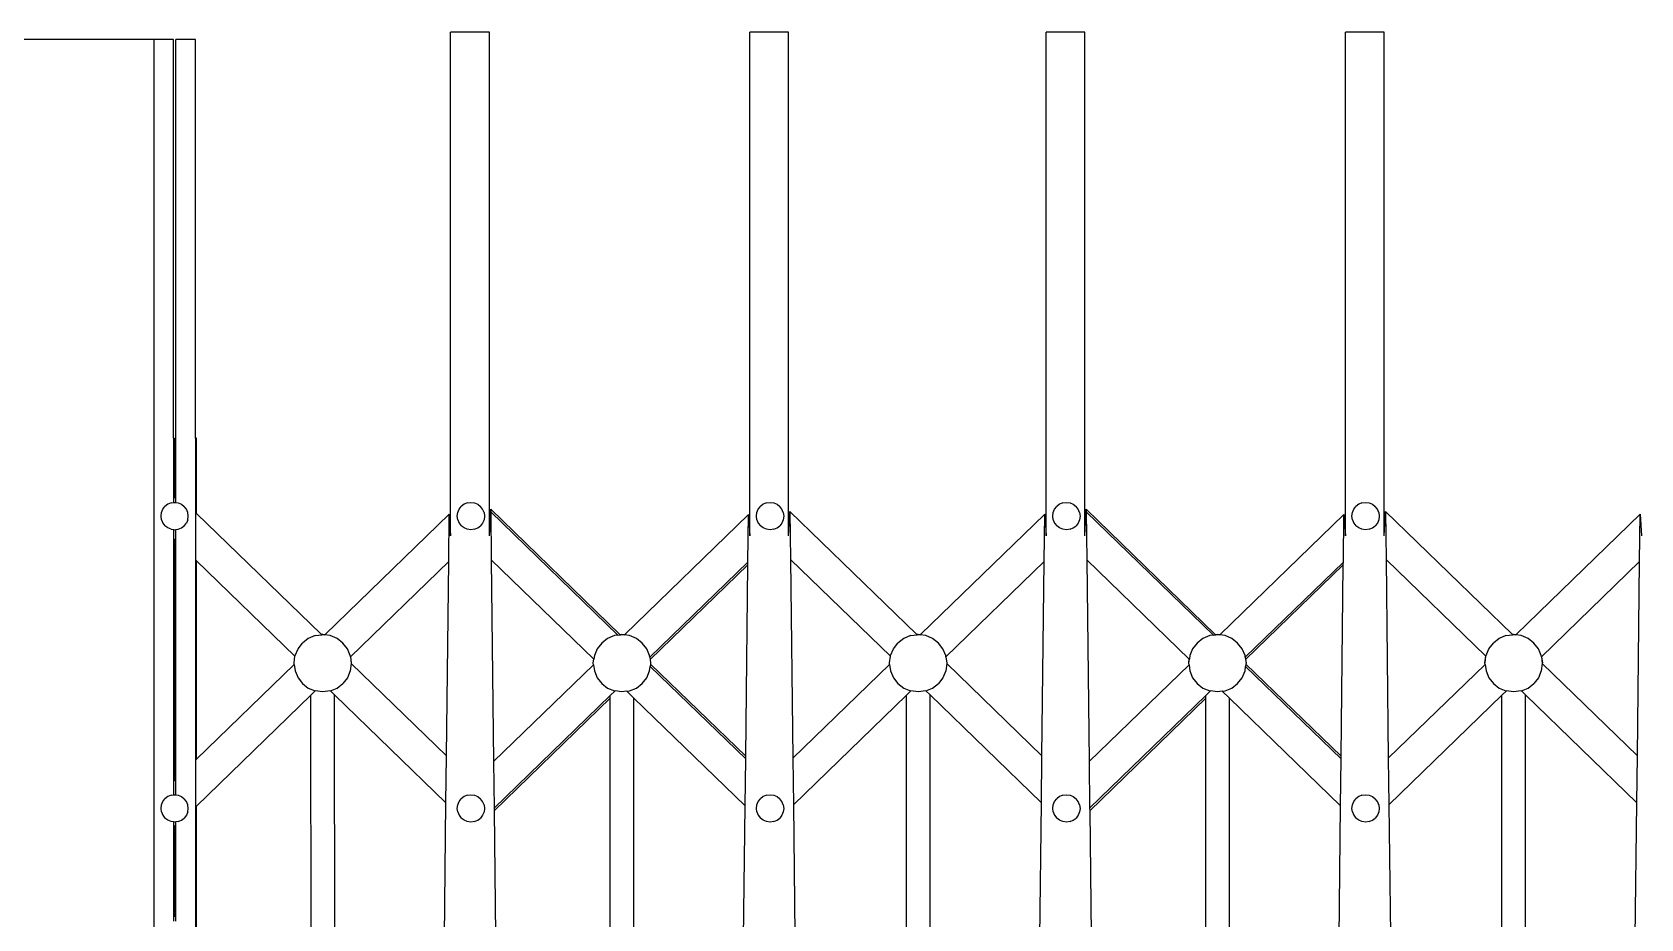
# Model space of a CAD drawing. Extents: x -2377130 to 293730, y -2 to 754590.
# Drawn here: x -2199461 to -2198045, y 517641 to 518421 of the extents above; entities that cross this region are included whole.
import ezdxf

# ---------------------------------------------------------------- set-up
doc = ezdxf.new("R2010")
doc.units = 0
doc.header["$LTSCALE"] = 1000
doc.header["$MEASUREMENT"] = 0

# ---------------------------------------------------------------- blocks, each defined once
blk = doc.blocks.new('A$C4A4B1E4B')
at = {"color": 250}
for p, q in [((-3295.7, 1493.3), (-3695.7, 1493.3)), ((-3278.5, 1493.3), (-3295.7, 1493.3)), ((-3295.7, 1493.3), (-3295.7, 139.4)), ((-3278.5, 1142.6), (-3278.5, 1493.3)), ((-3259.1, 1493.3), (-3276.3, 1493.3)), ((-3276.3, 1142.6), (-3276.3, 1493.3)), ((-3259.1, 1142.6), (-3259.1, 1493.3)), ((-3000.4, 1499.9), (-3034.5, 1499.9)), ((-3034.5, 1056.6), (-3034.5, 1499.9)), ((-3000.4, 1056.6), (-3000.4, 1499.9)), ((-2737, 1499.9), (-2771.1, 1499.9)), ((-2771.1, 1056.6), (-2771.1, 1499.9)), ((-2737, 1056.6), (-2737, 1499.9)), ((-2476.3, 1499.9), (-2510.4, 1499.9)), ((-2510.4, 1056.6), (-2510.4, 1499.9)), ((-2476.3, 1056.6), (-2476.3, 1499.9)), ((-2212.9, 1499.9), (-2247, 1499.9)), ((-2247, 1056.6), (-2247, 1499.9)), ((-2212.9, 1056.6), (-2212.9, 1499.9)), ((-3278.5, 1142.6), (-3278.5, 1090.2)), ((-3277.9, 1142.6), (-3278.5, 1142.6)), ((-3277.9, 1090.3), (-3277.9, 1142.6)), ((-3276.7, 1090.2), (-3276.7, 1142.6)), ((-3276.7, 1142.6), (-3276.3, 1142.6)), ((-3276.3, 1090.2), (-3276.3, 1142.6)), ((-3259.1, 1142.6), (-3259.1, 1077.2)), ((-3258.3, 1142.6), (-3259.1, 1142.6)), ((-3258.3, 1076.4), (-3258.3, 1142.6)), ((-3278.5, 1090.2), (-3277.9, 1090.3)), ((-3277.9, 1090.3), (-3277.4, 1090.3)), ((-3277.4, 1090.3), (-3276.7, 1090.2)), ((-3289.4, 1074), (-3289, 1077.2)), ((-3289, 1077.2), (-3287.8, 1080.1)), ((-3287.8, 1080.1), (-3285.9, 1082.5)), ((-3283.4, 1084.4), (-3285.9, 1082.5)), ((-3280.6, 1085.6), (-3283.4, 1084.4)), ((-3280.6, 1085.6), (-3278.5, 1085.9)), ((-3278.5, 1090.2), (-3278.5, 1085.9)), ((-3278.5, 1085.9), (-3277.4, 1086)), ((-3277.4, 1086), (-3276.3, 1085.9)), ((-3276.7, 1090.2), (-3276.3, 1090.2)), ((-3276.3, 1085.9), (-3276.3, 1090.2)), ((-3276.3, 1085.9), (-3274.2, 1085.6)), ((-3274.2, 1085.6), (-3271.3, 1084.4)), ((-3271.3, 1084.4), (-3268.9, 1082.5)), ((-3267, 1080.1), (-3268.9, 1082.5)), ((-3265.8, 1077.2), (-3267, 1080.1)), ((-3265.4, 1074), (-3265.8, 1077.2)), ((-3259.1, 1077.2), (-3259.1, 1035.4)), ((-3258.3, 1076.4), (-3259.1, 1077.2)), ((-3258.3, 1076.4), (-3148.5, 970)), ((-3028.7, 1074), (-3028.2, 1077.2)), ((-3028.2, 1077.2), (-3027, 1080.1)), ((-3027, 1080.1), (-3025.1, 1082.5)), ((-3022.7, 1084.4), (-3025.1, 1082.5)), ((-3019.8, 1085.6), (-3022.7, 1084.4)), ((-3019.8, 1085.6), (-3016.6, 1086)), ((-3016.6, 1086), (-3013.4, 1085.6)), ((-3013.4, 1085.6), (-3010.6, 1084.4)), ((-3010.6, 1084.4), (-3008.1, 1082.5)), ((-3006.3, 1080.1), (-3008.1, 1082.5)), ((-3005, 1077.2), (-3006.3, 1080.1)), ((-3005, 1077.2), (-3004.6, 1074)), ((-3000.4, 1056.6), (-2999.2, 1080)), ((-2999.2, 1080), (-2885.6, 969.9)), ((-2999.2, 1080), (-2999.2, 1077.7)), ((-2999.2, 1077.7), (-2887.2, 969.2)), ((-2999.2, 1077.7), (-2998.7, 1035.5)), ((-2765.3, 1074), (-2764.9, 1077.2)), ((-2764.9, 1077.2), (-2763.7, 1080.1)), ((-2763.7, 1080.1), (-2761.8, 1082.5)), ((-2759.3, 1084.4), (-2761.8, 1082.5)), ((-2756.5, 1085.6), (-2759.3, 1084.4)), ((-2756.5, 1085.6), (-2753.3, 1086)), ((-2753.3, 1086), (-2750.1, 1085.6)), ((-2750.1, 1085.6), (-2747.2, 1084.4)), ((-2747.2, 1084.4), (-2744.8, 1082.5)), ((-2742.9, 1080.1), (-2744.8, 1082.5)), ((-2741.7, 1077.2), (-2742.9, 1080.1)), ((-2741.7, 1077.2), (-2741.2, 1074)), ((-2737, 1056.6), (-2735.8, 1078)), ((-2735.8, 1078), (-2624.4, 970)), ((-2735.8, 1078), (-2735.3, 1035.8)), ((-2504.6, 1074), (-2504.1, 1077.2)), ((-2504.1, 1077.2), (-2502.9, 1080.1)), ((-2502.9, 1080.1), (-2501, 1082.5)), ((-2498.6, 1084.4), (-2501, 1082.5)), ((-2495.7, 1085.6), (-2498.6, 1084.4)), ((-2495.7, 1085.6), (-2492.5, 1086)), ((-2492.5, 1086), (-2489.3, 1085.6)), ((-2489.3, 1085.6), (-2486.5, 1084.4)), ((-2486.5, 1084.4), (-2484, 1082.5)), ((-2482.1, 1080.1), (-2484, 1082.5)), ((-2480.9, 1077.2), (-2482.1, 1080.1)), ((-2480.9, 1077.2), (-2480.5, 1074)), ((-2476.3, 1056.6), (-2475.1, 1080)), ((-2475.1, 1080), (-2361.5, 969.9)), ((-2475.1, 1080), (-2475.1, 1077.7)), ((-2475.1, 1077.7), (-2363.1, 969.2)), ((-2475.1, 1077.7), (-2474.6, 1035.5)), ((-2241.2, 1074), (-2240.8, 1077.2)), ((-2240.8, 1077.2), (-2239.5, 1080.1)), ((-2239.5, 1080.1), (-2237.7, 1082.5)), ((-2235.2, 1084.4), (-2237.7, 1082.5)), ((-2232.4, 1085.6), (-2235.2, 1084.4)), ((-2232.4, 1085.6), (-2229.2, 1086)), ((-2229.2, 1086), (-2226, 1085.6)), ((-2226, 1085.6), (-2223.1, 1084.4)), ((-2223.1, 1084.4), (-2220.7, 1082.5)), ((-2218.8, 1080.1), (-2220.7, 1082.5)), ((-2217.6, 1077.2), (-2218.8, 1080.1)), ((-2217.6, 1077.2), (-2217.1, 1074)), ((-2212.9, 1056.6), (-2211.7, 1078)), ((-2211.7, 1078), (-2100.3, 970)), ((-2211.7, 1078), (-2211.2, 1035.8)), ((-3289, 1070.8), (-3289.4, 1074)), ((-3289, 1070.8), (-3287.8, 1067.9)), ((-3287.8, 1067.9), (-3285.9, 1065.5)), ((-3283.4, 1063.6), (-3285.9, 1065.5)), ((-3280.6, 1062.4), (-3283.4, 1063.6)), ((-3280.6, 1062.4), (-3278.5, 1062.1)), ((-3278.5, 1062.1), (-3277.4, 1062)), ((-3278.5, 1062.1), (-3278.5, 1054.3)), ((-3277.4, 1062), (-3276.3, 1062.1)), ((-3276.3, 1062.1), (-3274.2, 1062.4)), ((-3276.3, 1052.1), (-3276.3, 1062.1)), ((-3274.2, 1062.4), (-3271.3, 1063.6)), ((-3271.3, 1063.6), (-3268.9, 1065.5)), ((-3268.9, 1065.5), (-3267, 1067.9)), ((-3265.8, 1070.8), (-3267, 1067.9)), ((-3265.8, 1070.8), (-3265.4, 1074)), ((-3145, 969.9), (-3035.7, 1075.8)), ((-3036.2, 1033.9), (-3035.7, 1075.8)), ((-3035.7, 1075.8), (-3034.5, 1056.6)), ((-3028.2, 1070.8), (-3028.7, 1074)), ((-3028.2, 1070.8), (-3027, 1067.9)), ((-3027, 1067.9), (-3025.1, 1065.5)), ((-3022.7, 1063.6), (-3025.1, 1065.5)), ((-3019.8, 1062.4), (-3022.7, 1063.6)), ((-3016.6, 1062), (-3019.8, 1062.4)), ((-3013.4, 1062.4), (-3016.6, 1062)), ((-3013.4, 1062.4), (-3010.6, 1063.6)), ((-3010.6, 1063.6), (-3008.1, 1065.5)), ((-3006.3, 1067.9), (-3008.1, 1065.5)), ((-3005, 1070.8), (-3006.3, 1067.9)), ((-3004.6, 1074), (-3005, 1070.8)), ((-2881.2, 969.9), (-2772.4, 1075.4)), ((-2772.8, 1033.5), (-2772.4, 1075.4)), ((-2772.4, 1075.4), (-2771.1, 1056.6)), ((-2764.9, 1070.8), (-2765.3, 1074)), ((-2764.9, 1070.8), (-2763.7, 1067.9)), ((-2763.7, 1067.9), (-2761.8, 1065.5)), ((-2759.3, 1063.6), (-2761.8, 1065.5)), ((-2756.5, 1062.4), (-2759.3, 1063.6)), ((-2753.3, 1062), (-2756.5, 1062.4)), ((-2750.1, 1062.4), (-2753.3, 1062)), ((-2750.1, 1062.4), (-2747.2, 1063.6)), ((-2747.2, 1063.6), (-2744.8, 1065.5)), ((-2742.9, 1067.9), (-2744.8, 1065.5)), ((-2741.7, 1070.8), (-2742.9, 1067.9)), ((-2741.2, 1074), (-2741.7, 1070.8)), ((-2620.9, 969.9), (-2511.6, 1075.8)), ((-2512.1, 1033.9), (-2511.6, 1075.8)), ((-2511.6, 1075.8), (-2510.4, 1056.6)), ((-2504.1, 1070.8), (-2504.6, 1074)), ((-2504.1, 1070.8), (-2502.9, 1067.9)), ((-2502.9, 1067.9), (-2501, 1065.5)), ((-2498.6, 1063.6), (-2501, 1065.5)), ((-2495.7, 1062.4), (-2498.6, 1063.6)), ((-2492.5, 1062), (-2495.7, 1062.4)), ((-2489.3, 1062.4), (-2492.5, 1062)), ((-2489.3, 1062.4), (-2486.5, 1063.6)), ((-2486.5, 1063.6), (-2484, 1065.5)), ((-2482.1, 1067.9), (-2484, 1065.5)), ((-2480.9, 1070.8), (-2482.1, 1067.9)), ((-2480.5, 1074), (-2480.9, 1070.8)), ((-2357.1, 969.9), (-2248.2, 1075.4)), ((-2248.7, 1033.5), (-2248.2, 1075.4)), ((-2248.2, 1075.4), (-2247, 1056.6)), ((-2240.8, 1070.8), (-2241.2, 1074)), ((-2240.8, 1070.8), (-2239.5, 1067.9)), ((-2239.5, 1067.9), (-2237.7, 1065.5)), ((-2235.2, 1063.6), (-2237.7, 1065.5)), ((-2232.4, 1062.4), (-2235.2, 1063.6)), ((-2229.2, 1062), (-2232.4, 1062.4)), ((-2226, 1062.4), (-2229.2, 1062)), ((-2226, 1062.4), (-2223.1, 1063.6)), ((-2223.1, 1063.6), (-2220.7, 1065.5)), ((-2218.8, 1067.9), (-2220.7, 1065.5)), ((-2217.6, 1070.8), (-2218.8, 1067.9)), ((-2217.1, 1074), (-2217.6, 1070.8)), ((-2096.7, 969.9), (-1987.5, 1075.8)), ((-1988, 1033.9), (-1987.5, 1075.8)), ((-1987.5, 1075.8), (-1986.3, 1056.6)), ((-3277.9, 1053.7), (-3278.5, 1054.3)), ((-3278.5, 1054.3), (-3278.5, 840.5)), ((-3277.9, 841.1), (-3277.9, 1053.7)), ((-3276.7, 1052.5), (-3277.9, 1053.7)), ((-3276.7, 842.2), (-3276.7, 1052.5)), ((-3276.3, 1052.1), (-3276.7, 1052.5)), ((-3276.3, 842.6), (-3276.3, 1052.1)), ((-3259.1, 1035.4), (-3259.1, 859.3)), ((-3258.3, 1034.7), (-3259.1, 1035.4)), ((-3258.3, 860), (-3258.3, 1034.7)), ((-3171.5, 950.6), (-3258.3, 1034.7)), ((-3036.2, 1033.9), (-3122.6, 950.2)), ((-3038.2, 863.1), (-3036.2, 1033.9)), ((-2908.5, 948.1), (-2998.7, 1035.5)), ((-2998.7, 1035.5), (-2996.7, 858)), ((-2647.4, 950.6), (-2735.3, 1035.8)), ((-2735.3, 1035.8), (-2733.3, 860.9)), ((-2512.1, 1033.9), (-2598.5, 950.2)), ((-2514.1, 863.1), (-2512.1, 1033.9)), ((-2384.4, 948.1), (-2474.6, 1035.5)), ((-2474.6, 1035.5), (-2472.5, 858)), ((-2123.3, 950.6), (-2211.2, 1035.8)), ((-2211.2, 1035.8), (-2209.2, 860.9)), ((-1988, 1033.9), (-2074.3, 950.2)), ((-1989.9, 863.1), (-1988, 1033.9)), ((-2772.8, 1033.5), (-2859.2, 949.8)), ((-2772.9, 1031.2), (-2858.9, 947.8)), ((-2774.8, 862.6), (-2772.9, 1031.2)), ((-2772.9, 1031.2), (-2772.8, 1033.5)), ((-2248.7, 1033.5), (-2335.1, 949.8)), ((-2248.8, 1031.2), (-2334.8, 947.8)), ((-2250.7, 862.6), (-2248.8, 1031.2)), ((-2248.8, 1031.2), (-2248.7, 1033.5)), ((-3159.8, 966.3), (-3164.9, 962.3)), ((-3153.8, 968.8), (-3159.8, 966.3)), ((-3153.8, 968.8), (-3148, 969.6)), ((-3148.5, 970), (-3147.1, 970.2)), ((-3148.5, 970), (-3148, 969.6)), ((-3148, 969.6), (-3147.1, 969.7)), ((-3147.1, 970.2), (-3145, 969.9)), ((-3147.1, 969.7), (-3145.4, 969.5)), ((-3145.4, 969.5), (-3145, 969.9)), ((-3140.4, 968.8), (-3145.4, 969.5)), ((-3134.4, 966.3), (-3140.4, 968.8)), ((-3129.3, 962.3), (-3134.4, 966.3)), ((-2896.4, 966.3), (-2901.5, 962.3)), ((-2890.4, 968.8), (-2896.4, 966.3)), ((-2887.2, 969.2), (-2890.4, 968.8)), ((-2887.2, 969.2), (-2885.1, 969.5)), ((-2885.6, 969.9), (-2883.7, 970.2)), ((-2885.1, 969.5), (-2885.6, 969.9)), ((-2885.1, 969.5), (-2883.7, 969.7)), ((-2883.7, 970.2), (-2881.2, 969.9)), ((-2883.7, 969.7), (-2881.7, 969.4)), ((-2881.7, 969.4), (-2881.2, 969.9)), ((-2877, 968.8), (-2881.7, 969.4)), ((-2871, 966.3), (-2877, 968.8)), ((-2865.9, 962.3), (-2871, 966.3)), ((-2635.7, 966.3), (-2640.8, 962.3)), ((-2629.7, 968.8), (-2635.7, 966.3)), ((-2629.7, 968.8), (-2623.9, 969.6)), ((-2624.4, 970), (-2623, 970.2)), ((-2624.4, 970), (-2623.9, 969.6)), ((-2623.9, 969.6), (-2623, 969.7)), ((-2623, 970.2), (-2620.9, 969.9)), ((-2623, 969.7), (-2621.3, 969.5)), ((-2621.3, 969.5), (-2620.9, 969.9)), ((-2616.3, 968.8), (-2621.3, 969.5)), ((-2610.3, 966.3), (-2616.3, 968.8)), ((-2605.2, 962.3), (-2610.3, 966.3)), ((-2372.3, 966.3), (-2377.4, 962.3)), ((-2366.3, 968.8), (-2372.3, 966.3)), ((-2363.1, 969.2), (-2366.3, 968.8)), ((-2363.1, 969.2), (-2361, 969.5)), ((-2361.5, 969.9), (-2359.6, 970.2)), ((-2361, 969.5), (-2361.5, 969.9)), ((-2361, 969.5), (-2359.6, 969.7)), ((-2359.6, 970.2), (-2357.1, 969.9)), ((-2359.6, 969.7), (-2357.5, 969.4)), ((-2357.5, 969.4), (-2357.1, 969.9)), ((-2352.9, 968.8), (-2357.5, 969.4)), ((-2346.9, 966.3), (-2352.9, 968.8)), ((-2341.8, 962.3), (-2346.9, 966.3)), ((-2111.6, 966.3), (-2116.7, 962.3)), ((-2105.6, 968.8), (-2111.6, 966.3)), ((-2105.6, 968.8), (-2099.8, 969.6)), ((-2100.3, 970), (-2098.9, 970.2)), ((-2100.3, 970), (-2099.8, 969.6)), ((-2099.8, 969.6), (-2098.9, 969.7)), ((-2098.9, 970.2), (-2096.7, 969.9)), ((-2098.9, 969.7), (-2097.2, 969.5)), ((-2097.2, 969.5), (-2096.7, 969.9)), ((-2092.2, 968.8), (-2097.2, 969.5)), ((-2086.1, 966.3), (-2092.2, 968.8)), ((-2081, 962.3), (-2086.1, 966.3)), ((-3172.3, 945), (-3171.5, 950.6)), ((-3172.3, 944.8), (-3171.5, 950.6)), ((-3171.5, 950.6), (-3171.4, 951.2)), ((-3171.5, 950.6), (-3171.5, 950.6)), ((-3171.4, 951.2), (-3168.8, 957.2)), ((-3168.8, 957.2), (-3164.9, 962.3)), ((-3125.3, 957.2), (-3129.3, 962.3)), ((-3122.8, 951.2), (-3125.3, 957.2)), ((-3122.6, 950.1), (-3122.8, 951.2)), ((-3122.6, 950.2), (-3121.9, 945)), ((-3122.6, 950.2), (-3122.6, 950.1)), ((-3122.6, 950.1), (-3121.9, 944.7)), ((-2908, 951.2), (-2908.4, 948)), ((-2905.5, 957.2), (-2908, 951.2)), ((-2901.5, 962.3), (-2905.5, 957.2)), ((-2861.9, 957.2), (-2865.9, 962.3)), ((-2859.4, 951.2), (-2861.9, 957.2)), ((-2859.2, 949.8), (-2859.4, 951.2)), ((-2859.2, 949.8), (-2858.9, 947.7)), ((-2648.2, 945), (-2647.4, 950.6)), ((-2648.1, 944.8), (-2647.4, 950.6)), ((-2647.4, 950.6), (-2647.3, 951.2)), ((-2647.4, 950.6), (-2647.4, 950.6)), ((-2647.3, 951.2), (-2644.7, 957.2)), ((-2644.7, 957.2), (-2640.8, 962.3)), ((-2601.2, 957.2), (-2605.2, 962.3)), ((-2598.7, 951.2), (-2601.2, 957.2)), ((-2598.5, 950.1), (-2598.7, 951.2)), ((-2598.5, 950.2), (-2597.8, 945)), ((-2598.5, 950.2), (-2598.5, 950.1)), ((-2598.5, 950.1), (-2597.8, 944.7)), ((-2383.9, 951.2), (-2384.3, 948)), ((-2381.4, 957.2), (-2383.9, 951.2)), ((-2377.4, 962.3), (-2381.4, 957.2)), ((-2337.8, 957.2), (-2341.8, 962.3)), ((-2335.3, 951.2), (-2337.8, 957.2)), ((-2335.1, 949.8), (-2335.3, 951.2)), ((-2335.1, 949.8), (-2334.8, 947.7)), ((-2124.1, 945), (-2123.3, 950.6)), ((-2124, 944.8), (-2123.3, 950.6)), ((-2123.3, 950.6), (-2123.2, 951.2)), ((-2123.3, 950.6), (-2123.3, 950.6)), ((-2123.2, 951.2), (-2120.6, 957.2)), ((-2120.6, 957.2), (-2116.7, 962.3)), ((-2077.1, 957.2), (-2081, 962.3)), ((-2074.6, 951.2), (-2077.1, 957.2)), ((-2074.4, 950.1), (-2074.6, 951.2)), ((-2074.3, 950.2), (-2074.4, 950.1)), ((-2074.4, 950.1), (-2073.7, 944.7)), ((-2074.3, 950.2), (-2073.6, 945)), ((-3258.3, 860), (-3172.2, 943.5)), ((-3172.3, 944.8), (-3172.3, 945)), ((-3172.3, 944.5), (-3172.3, 944.8)), ((-3172.2, 943.5), (-3172.3, 944.5)), ((-3172.2, 943.5), (-3171.4, 937.8)), ((-3171.4, 937.8), (-3168.8, 931.8)), ((-3122.8, 937.8), (-3125.3, 931.8)), ((-3121.9, 944.3), (-3122.8, 937.8)), ((-3121.9, 945), (-3121.9, 944.7)), ((-3121.9, 944.7), (-3121.9, 944.5)), ((-3121.9, 944.5), (-3121.9, 944.3)), ((-3121.9, 944.3), (-3038.2, 863.1)), ((-2996.7, 858), (-2908.7, 943.2)), ((-2908.9, 945), (-2908.5, 948.1)), ((-2908.9, 944.8), (-2908.4, 948)), ((-2908.9, 944.8), (-2908.9, 945)), ((-2908.9, 944.5), (-2908.9, 944.8)), ((-2908.7, 943.2), (-2908.9, 944.5)), ((-2908.7, 943.2), (-2908, 937.8)), ((-2908.4, 948), (-2908.5, 948.1)), ((-2908, 937.8), (-2905.5, 931.8)), ((-2861.9, 931.8), (-2859.4, 937.8)), ((-2859.4, 937.8), (-2858.9, 941.7)), ((-2858.9, 947.8), (-2858.5, 945)), ((-2858.9, 947.7), (-2858.9, 947.8)), ((-2858.9, 947.7), (-2858.5, 944.7)), ((-2858.6, 943.8), (-2858.9, 941.7)), ((-2858.9, 941.7), (-2774.8, 860.3)), ((-2858.5, 944.5), (-2858.6, 943.8)), ((-2858.6, 943.8), (-2774.8, 862.6)), ((-2858.5, 945), (-2858.5, 944.7)), ((-2858.5, 944.7), (-2858.5, 944.5)), ((-2733.3, 860.9), (-2648.1, 943.5)), ((-2648.1, 944.8), (-2648.2, 945)), ((-2648.2, 944.5), (-2648.1, 944.8)), ((-2648.1, 943.5), (-2648.2, 944.5)), ((-2648.1, 943.5), (-2647.3, 937.8)), ((-2647.3, 937.8), (-2644.7, 931.8)), ((-2598.7, 937.8), (-2601.2, 931.8)), ((-2597.8, 944.3), (-2598.7, 937.8)), ((-2597.8, 945), (-2597.8, 944.7)), ((-2597.8, 944.7), (-2597.8, 944.5)), ((-2597.8, 944.5), (-2597.8, 944.3)), ((-2597.8, 944.3), (-2514.1, 863.1)), ((-2472.5, 858), (-2384.6, 943.2)), ((-2384.8, 945), (-2384.4, 948.1)), ((-2384.8, 944.8), (-2384.3, 948)), ((-2384.8, 944.8), (-2384.8, 945)), ((-2384.8, 944.5), (-2384.8, 944.8)), ((-2384.6, 943.2), (-2384.8, 944.5)), ((-2384.6, 943.2), (-2383.9, 937.8)), ((-2384.3, 948), (-2384.4, 948.1)), ((-2383.9, 937.8), (-2381.4, 931.8)), ((-2337.8, 931.8), (-2335.3, 937.8)), ((-2335.3, 937.8), (-2334.8, 941.7)), ((-2334.8, 947.8), (-2334.4, 945)), ((-2334.8, 947.7), (-2334.8, 947.8)), ((-2334.8, 947.7), (-2334.4, 944.7)), ((-2334.5, 943.8), (-2334.8, 941.7)), ((-2334.8, 941.7), (-2250.7, 860.3)), ((-2334.4, 944.5), (-2334.5, 943.8)), ((-2334.5, 943.8), (-2250.7, 862.6)), ((-2334.4, 945), (-2334.4, 944.7)), ((-2334.4, 944.7), (-2334.4, 944.5)), ((-2209.2, 860.9), (-2123.9, 943.5)), ((-2124, 944.8), (-2124.1, 945)), ((-2124.1, 944.5), (-2124, 944.8)), ((-2123.9, 943.5), (-2124.1, 944.5)), ((-2123.9, 943.5), (-2123.2, 937.8)), ((-2123.2, 937.8), (-2120.6, 931.8)), ((-2074.6, 937.8), (-2077.1, 931.8)), ((-2073.7, 944.3), (-2074.6, 937.8)), ((-2073.6, 945), (-2073.7, 944.7)), ((-2073.7, 944.7), (-2073.7, 944.5)), ((-2073.7, 944.5), (-2073.7, 944.3)), ((-2073.7, 944.3), (-1989.9, 863.1)), ((-3168.8, 931.8), (-3164.9, 926.7)), ((-3164.9, 926.7), (-3159.8, 922.7)), ((-3159.8, 922.7), (-3153.8, 920.2)), ((-3140.2, 920.3), (-3134.4, 922.7)), ((-3134.4, 922.7), (-3129.3, 926.7)), ((-3125.3, 931.8), (-3129.3, 926.7)), ((-2905.5, 931.8), (-2901.5, 926.7)), ((-2901.5, 926.7), (-2896.4, 922.7)), ((-2896.4, 922.7), (-2890.4, 920.2)), ((-2877, 920.2), (-2871, 922.7)), ((-2871, 922.7), (-2865.9, 926.7)), ((-2865.9, 926.7), (-2861.9, 931.8)), ((-2644.7, 931.8), (-2640.8, 926.7)), ((-2640.8, 926.7), (-2635.7, 922.7)), ((-2635.7, 922.7), (-2629.7, 920.2)), ((-2616.1, 920.3), (-2610.3, 922.7)), ((-2610.3, 922.7), (-2605.2, 926.7)), ((-2601.2, 931.8), (-2605.2, 926.7)), ((-2381.4, 931.8), (-2377.4, 926.7)), ((-2377.4, 926.7), (-2372.3, 922.7)), ((-2372.3, 922.7), (-2366.3, 920.2)), ((-2352.9, 920.2), (-2346.9, 922.7)), ((-2346.9, 922.7), (-2341.8, 926.7)), ((-2341.8, 926.7), (-2337.8, 931.8)), ((-2120.6, 931.8), (-2116.7, 926.7)), ((-2116.7, 926.7), (-2111.6, 922.7)), ((-2111.6, 922.7), (-2105.6, 920.2)), ((-2092, 920.3), (-2086.1, 922.7)), ((-2086.1, 922.7), (-2081, 926.7)), ((-2077.1, 931.8), (-2081, 926.7)), ((-3157.4, 916.4), (-3258.3, 818.6)), ((-3153.6, 920.2), (-3157.4, 916.4)), ((-3157.3, 610.1), (-3157.4, 916.4)), ((-3153.8, 920.2), (-3153.6, 920.2)), ((-3147.1, 919.3), (-3153.6, 920.2)), ((-3140.4, 920.2), (-3147.1, 919.3)), ((-3140.4, 920.2), (-3140.2, 920.3)), ((-3136.6, 916.8), (-3140.2, 920.3)), ((-3038.6, 821.8), (-3136.6, 916.8)), ((-3136.5, 609.6), (-3136.6, 916.8)), ((-2894.1, 916), (-2996.2, 817)), ((-2894.1, 913.7), (-2996.2, 814.7)), ((-2889.8, 920.1), (-2894.1, 916)), ((-2894.1, 913.7), (-2894.1, 916)), ((-2894, 607.3), (-2894.1, 913.7)), ((-2890.4, 920.2), (-2889.8, 920.1)), ((-2883.7, 919.3), (-2889.8, 920.1)), ((-2879.4, 919.9), (-2883.7, 919.3)), ((-2879.4, 919.9), (-2877, 920.2)), ((-2873.2, 913.9), (-2879.4, 919.9)), ((-2873.1, 609.2), (-2873.2, 913.9)), ((-2775.3, 819), (-2873.2, 913.9)), ((-2633.3, 916.4), (-2732.8, 820)), ((-2629.5, 920.2), (-2633.3, 916.4)), ((-2633.2, 610.1), (-2633.3, 916.4)), ((-2629.7, 920.2), (-2629.5, 920.2)), ((-2623, 919.3), (-2629.5, 920.2)), ((-2616.3, 920.2), (-2623, 919.3)), ((-2616.3, 920.2), (-2616.1, 920.3)), ((-2612.5, 916.8), (-2616.1, 920.3)), ((-2514.5, 821.8), (-2612.5, 916.8)), ((-2612.4, 609.6), (-2612.5, 916.8)), ((-2369.9, 916), (-2472.1, 817)), ((-2369.9, 913.7), (-2472, 814.7)), ((-2365.7, 920.1), (-2369.9, 916)), ((-2369.9, 913.7), (-2369.9, 916)), ((-2369.8, 607.3), (-2369.9, 913.7)), ((-2366.3, 920.2), (-2365.7, 920.1)), ((-2359.6, 919.3), (-2365.7, 920.1)), ((-2355.3, 919.9), (-2359.6, 919.3)), ((-2355.3, 919.9), (-2352.9, 920.2)), ((-2349.1, 913.9), (-2355.3, 919.9)), ((-2349, 609.2), (-2349.1, 913.9)), ((-2251.2, 819), (-2349.1, 913.9)), ((-2109.2, 916.4), (-2208.7, 820)), ((-2105.3, 920.2), (-2109.2, 916.4)), ((-2109.1, 610.1), (-2109.2, 916.4)), ((-2105.6, 920.2), (-2105.3, 920.2)), ((-2098.9, 919.3), (-2105.3, 920.2)), ((-2092.2, 920.2), (-2098.9, 919.3)), ((-2092.2, 920.2), (-2092, 920.3)), ((-2088.4, 916.8), (-2092, 920.3)), ((-1990.4, 821.8), (-2088.4, 916.8)), ((-2088.3, 609.6), (-2088.4, 916.8)), ((-3259.1, 859.3), (-3258.3, 860)), ((-3259.1, 859.3), (-3259.1, 817.9)), ((-3038.6, 821.8), (-3038.2, 863.1)), ((-2996.7, 858), (-2996.2, 817)), ((-2775.3, 819), (-2774.8, 860.3)), ((-2774.8, 860.3), (-2774.8, 862.6)), ((-2733.3, 860.9), (-2732.8, 820)), ((-2514.5, 821.8), (-2514.1, 863.1)), ((-2472.5, 858), (-2472.1, 817)), ((-2251.2, 819), (-2250.7, 860.3)), ((-2250.7, 860.3), (-2250.7, 862.6)), ((-2209.2, 860.9), (-2208.7, 820)), ((-1990.4, 821.8), (-1989.9, 863.1)), ((-3278.5, 840.5), (-3277.9, 841.1)), ((-3278.5, 840.5), (-3278.5, 828.6)), ((-3277.9, 841.1), (-3276.7, 842.2)), ((-3276.7, 842.2), (-3276.3, 842.6)), ((-3276.3, 828.6), (-3276.3, 842.6)), ((-3289, 819.9), (-3287.8, 822.8)), ((-3287.8, 822.8), (-3285.9, 825.3)), ((-3283.4, 827.1), (-3285.9, 825.3)), ((-3280.6, 828.3), (-3283.4, 827.1)), ((-3280.6, 828.3), (-3278.5, 828.6)), ((-3278.5, 828.6), (-3277.4, 828.8)), ((-3277.4, 828.8), (-3276.3, 828.6)), ((-3276.3, 828.6), (-3274.2, 828.3)), ((-3274.2, 828.3), (-3271.3, 827.1)), ((-3271.3, 827.1), (-3268.9, 825.3)), ((-3267, 822.8), (-3268.9, 825.3)), ((-3265.8, 819.9), (-3267, 822.8)), ((-3040, 703.2), (-3038.6, 821.8)), ((-3028.2, 819.9), (-3027, 822.8)), ((-3027, 822.8), (-3025.1, 825.3)), ((-3022.7, 827.1), (-3025.1, 825.3)), ((-3019.8, 828.3), (-3022.7, 827.1)), ((-3019.8, 828.3), (-3016.6, 828.8)), ((-3016.6, 828.8), (-3013.4, 828.3)), ((-3013.4, 828.3), (-3010.6, 827.1)), ((-3010.6, 827.1), (-3008.1, 825.3)), ((-3006.3, 822.8), (-3008.1, 825.3)), ((-3005, 819.9), (-3006.3, 822.8)), ((-2764.9, 819.9), (-2763.7, 822.8)), ((-2763.7, 822.8), (-2761.8, 825.3)), ((-2759.3, 827.1), (-2761.8, 825.3)), ((-2756.5, 828.3), (-2759.3, 827.1)), ((-2756.5, 828.3), (-2753.3, 828.8)), ((-2753.3, 828.8), (-2750.1, 828.3)), ((-2750.1, 828.3), (-2747.2, 827.1)), ((-2747.2, 827.1), (-2744.8, 825.3)), ((-2742.9, 822.8), (-2744.8, 825.3)), ((-2741.7, 819.9), (-2742.9, 822.8)), ((-2515.9, 703.2), (-2514.5, 821.8)), ((-2504.1, 819.9), (-2502.9, 822.8)), ((-2502.9, 822.8), (-2501, 825.3)), ((-2498.6, 827.1), (-2501, 825.3)), ((-2495.7, 828.3), (-2498.6, 827.1)), ((-2495.7, 828.3), (-2492.5, 828.8)), ((-2492.5, 828.8), (-2489.3, 828.3)), ((-2489.3, 828.3), (-2486.5, 827.1)), ((-2486.5, 827.1), (-2484, 825.3)), ((-2482.1, 822.8), (-2484, 825.3)), ((-2480.9, 819.9), (-2482.1, 822.8)), ((-2240.8, 819.9), (-2239.5, 822.8)), ((-2239.5, 822.8), (-2237.7, 825.3)), ((-2235.2, 827.1), (-2237.7, 825.3)), ((-2232.4, 828.3), (-2235.2, 827.1)), ((-2232.4, 828.3), (-2229.2, 828.8)), ((-2229.2, 828.8), (-2226, 828.3)), ((-2226, 828.3), (-2223.1, 827.1)), ((-2223.1, 827.1), (-2220.7, 825.3)), ((-2218.8, 822.8), (-2220.7, 825.3)), ((-2217.6, 819.9), (-2218.8, 822.8)), ((-1991.8, 703.2), (-1990.4, 821.8)), ((-3289.4, 816.8), (-3289, 819.9)), ((-3289, 813.6), (-3289.4, 816.8)), ((-3289, 813.6), (-3287.8, 810.7)), ((-3287.8, 810.7), (-3285.9, 808.3)), ((-3283.4, 806.4), (-3285.9, 808.3)), ((-3271.3, 806.4), (-3268.9, 808.3)), ((-3267, 810.7), (-3268.9, 808.3)), ((-3265.8, 813.6), (-3267, 810.7)), ((-3265.4, 816.8), (-3265.8, 819.9)), ((-3265.8, 813.6), (-3265.4, 816.8)), ((-3258.3, 818.6), (-3259.1, 817.9)), ((-3259.1, 817.9), (-3259.1, 708.7)), ((-3258.3, 707.9), (-3258.3, 818.6)), ((-3028.7, 816.8), (-3028.2, 819.9)), ((-3028.2, 813.6), (-3028.7, 816.8)), ((-3028.2, 813.6), (-3027, 810.7)), ((-3027, 810.7), (-3025.1, 808.3)), ((-3022.7, 806.4), (-3025.1, 808.3)), ((-3010.6, 806.4), (-3008.1, 808.3)), ((-3006.3, 810.7), (-3008.1, 808.3)), ((-3005, 813.6), (-3006.3, 810.7)), ((-3005, 819.9), (-3004.6, 816.8)), ((-3004.6, 816.8), (-3005, 813.6)), ((-2996.2, 817), (-2996.2, 814.7)), ((-2996.2, 814.7), (-2994.9, 705.1)), ((-2776.6, 702.7), (-2775.3, 819)), ((-2765.3, 816.8), (-2764.9, 819.9)), ((-2764.9, 813.6), (-2765.3, 816.8)), ((-2764.9, 813.6), (-2763.7, 810.7)), ((-2763.7, 810.7), (-2761.8, 808.3)), ((-2759.3, 806.4), (-2761.8, 808.3)), ((-2747.2, 806.4), (-2744.8, 808.3)), ((-2742.9, 810.7), (-2744.8, 808.3)), ((-2741.7, 813.6), (-2742.9, 810.7)), ((-2741.7, 819.9), (-2741.2, 816.8)), ((-2741.2, 816.8), (-2741.7, 813.6)), ((-2732.8, 820), (-2731.5, 705.4)), ((-2504.6, 816.8), (-2504.1, 819.9)), ((-2504.1, 813.6), (-2504.6, 816.8)), ((-2504.1, 813.6), (-2502.9, 810.7)), ((-2502.9, 810.7), (-2501, 808.3)), ((-2498.6, 806.4), (-2501, 808.3)), ((-2486.5, 806.4), (-2484, 808.3)), ((-2482.1, 810.7), (-2484, 808.3)), ((-2480.9, 813.6), (-2482.1, 810.7)), ((-2480.9, 819.9), (-2480.5, 816.8)), ((-2480.5, 816.8), (-2480.9, 813.6)), ((-2472.1, 817), (-2472, 814.7)), ((-2472, 814.7), (-2470.8, 705.1)), ((-2252.5, 702.7), (-2251.2, 819)), ((-2241.2, 816.8), (-2240.8, 819.9)), ((-2240.8, 813.6), (-2241.2, 816.8)), ((-2240.8, 813.6), (-2239.5, 810.7)), ((-2239.5, 810.7), (-2237.7, 808.3)), ((-2235.2, 806.4), (-2237.7, 808.3)), ((-2223.1, 806.4), (-2220.7, 808.3)), ((-2218.8, 810.7), (-2220.7, 808.3)), ((-2217.6, 813.6), (-2218.8, 810.7)), ((-2217.6, 819.9), (-2217.1, 816.8)), ((-2217.1, 816.8), (-2217.6, 813.6)), ((-2208.7, 820), (-2207.4, 705.4)), ((-3280.6, 805.2), (-3283.4, 806.4)), ((-3278.5, 804.9), (-3280.6, 805.2)), ((-3277.4, 804.7), (-3278.5, 804.9)), ((-3278.5, 804.9), (-3278.5, 800.5)), ((-3277.9, 800.8), (-3278.5, 800.5)), ((-3278.5, 800.5), (-3278.5, 721.7)), ((-3276.7, 801.6), (-3277.9, 800.8)), ((-3277.9, 721.8), (-3277.9, 800.8)), ((-3276.3, 804.9), (-3277.4, 804.7)), ((-3276.3, 801.8), (-3276.7, 801.6)), ((-3276.7, 721.7), (-3276.7, 801.6)), ((-3274.2, 805.2), (-3276.3, 804.9)), ((-3276.3, 801.8), (-3276.3, 804.9)), ((-3276.3, 721.7), (-3276.3, 801.8)), ((-3274.2, 805.2), (-3271.3, 806.4)), ((-3019.8, 805.2), (-3022.7, 806.4)), ((-3016.6, 804.7), (-3019.8, 805.2)), ((-3013.4, 805.2), (-3016.6, 804.7)), ((-3013.4, 805.2), (-3010.6, 806.4)), ((-2756.5, 805.2), (-2759.3, 806.4)), ((-2753.3, 804.7), (-2756.5, 805.2)), ((-2750.1, 805.2), (-2753.3, 804.7)), ((-2750.1, 805.2), (-2747.2, 806.4)), ((-2495.7, 805.2), (-2498.6, 806.4)), ((-2492.5, 804.7), (-2495.7, 805.2)), ((-2489.3, 805.2), (-2492.5, 804.7)), ((-2489.3, 805.2), (-2486.5, 806.4)), ((-2232.4, 805.2), (-2235.2, 806.4)), ((-2229.2, 804.7), (-2232.4, 805.2)), ((-2226, 805.2), (-2229.2, 804.7)), ((-2226, 805.2), (-2223.1, 806.4)), ((-3278.5, 721.7), (-3277.9, 721.8)), ((-3278.5, 721.7), (-3278.5, 717.4)), ((-3277.9, 721.8), (-3277.4, 721.8)), ((-3277.4, 721.8), (-3276.7, 721.7)), ((-3276.7, 721.7), (-3276.3, 721.7)), ((-3276.3, 717.4), (-3276.3, 721.7))]:
    blk.add_line(p, q, dxfattribs=at)

msp = doc.modelspace()

# ---------------------------------------------------------------- block references
at = {"color": 8}
msp.add_blockref('A$C4A4B1E4B', (-2196058.1, 516921.2), dxfattribs=at)

doc.saveas('drawing.dxf')
